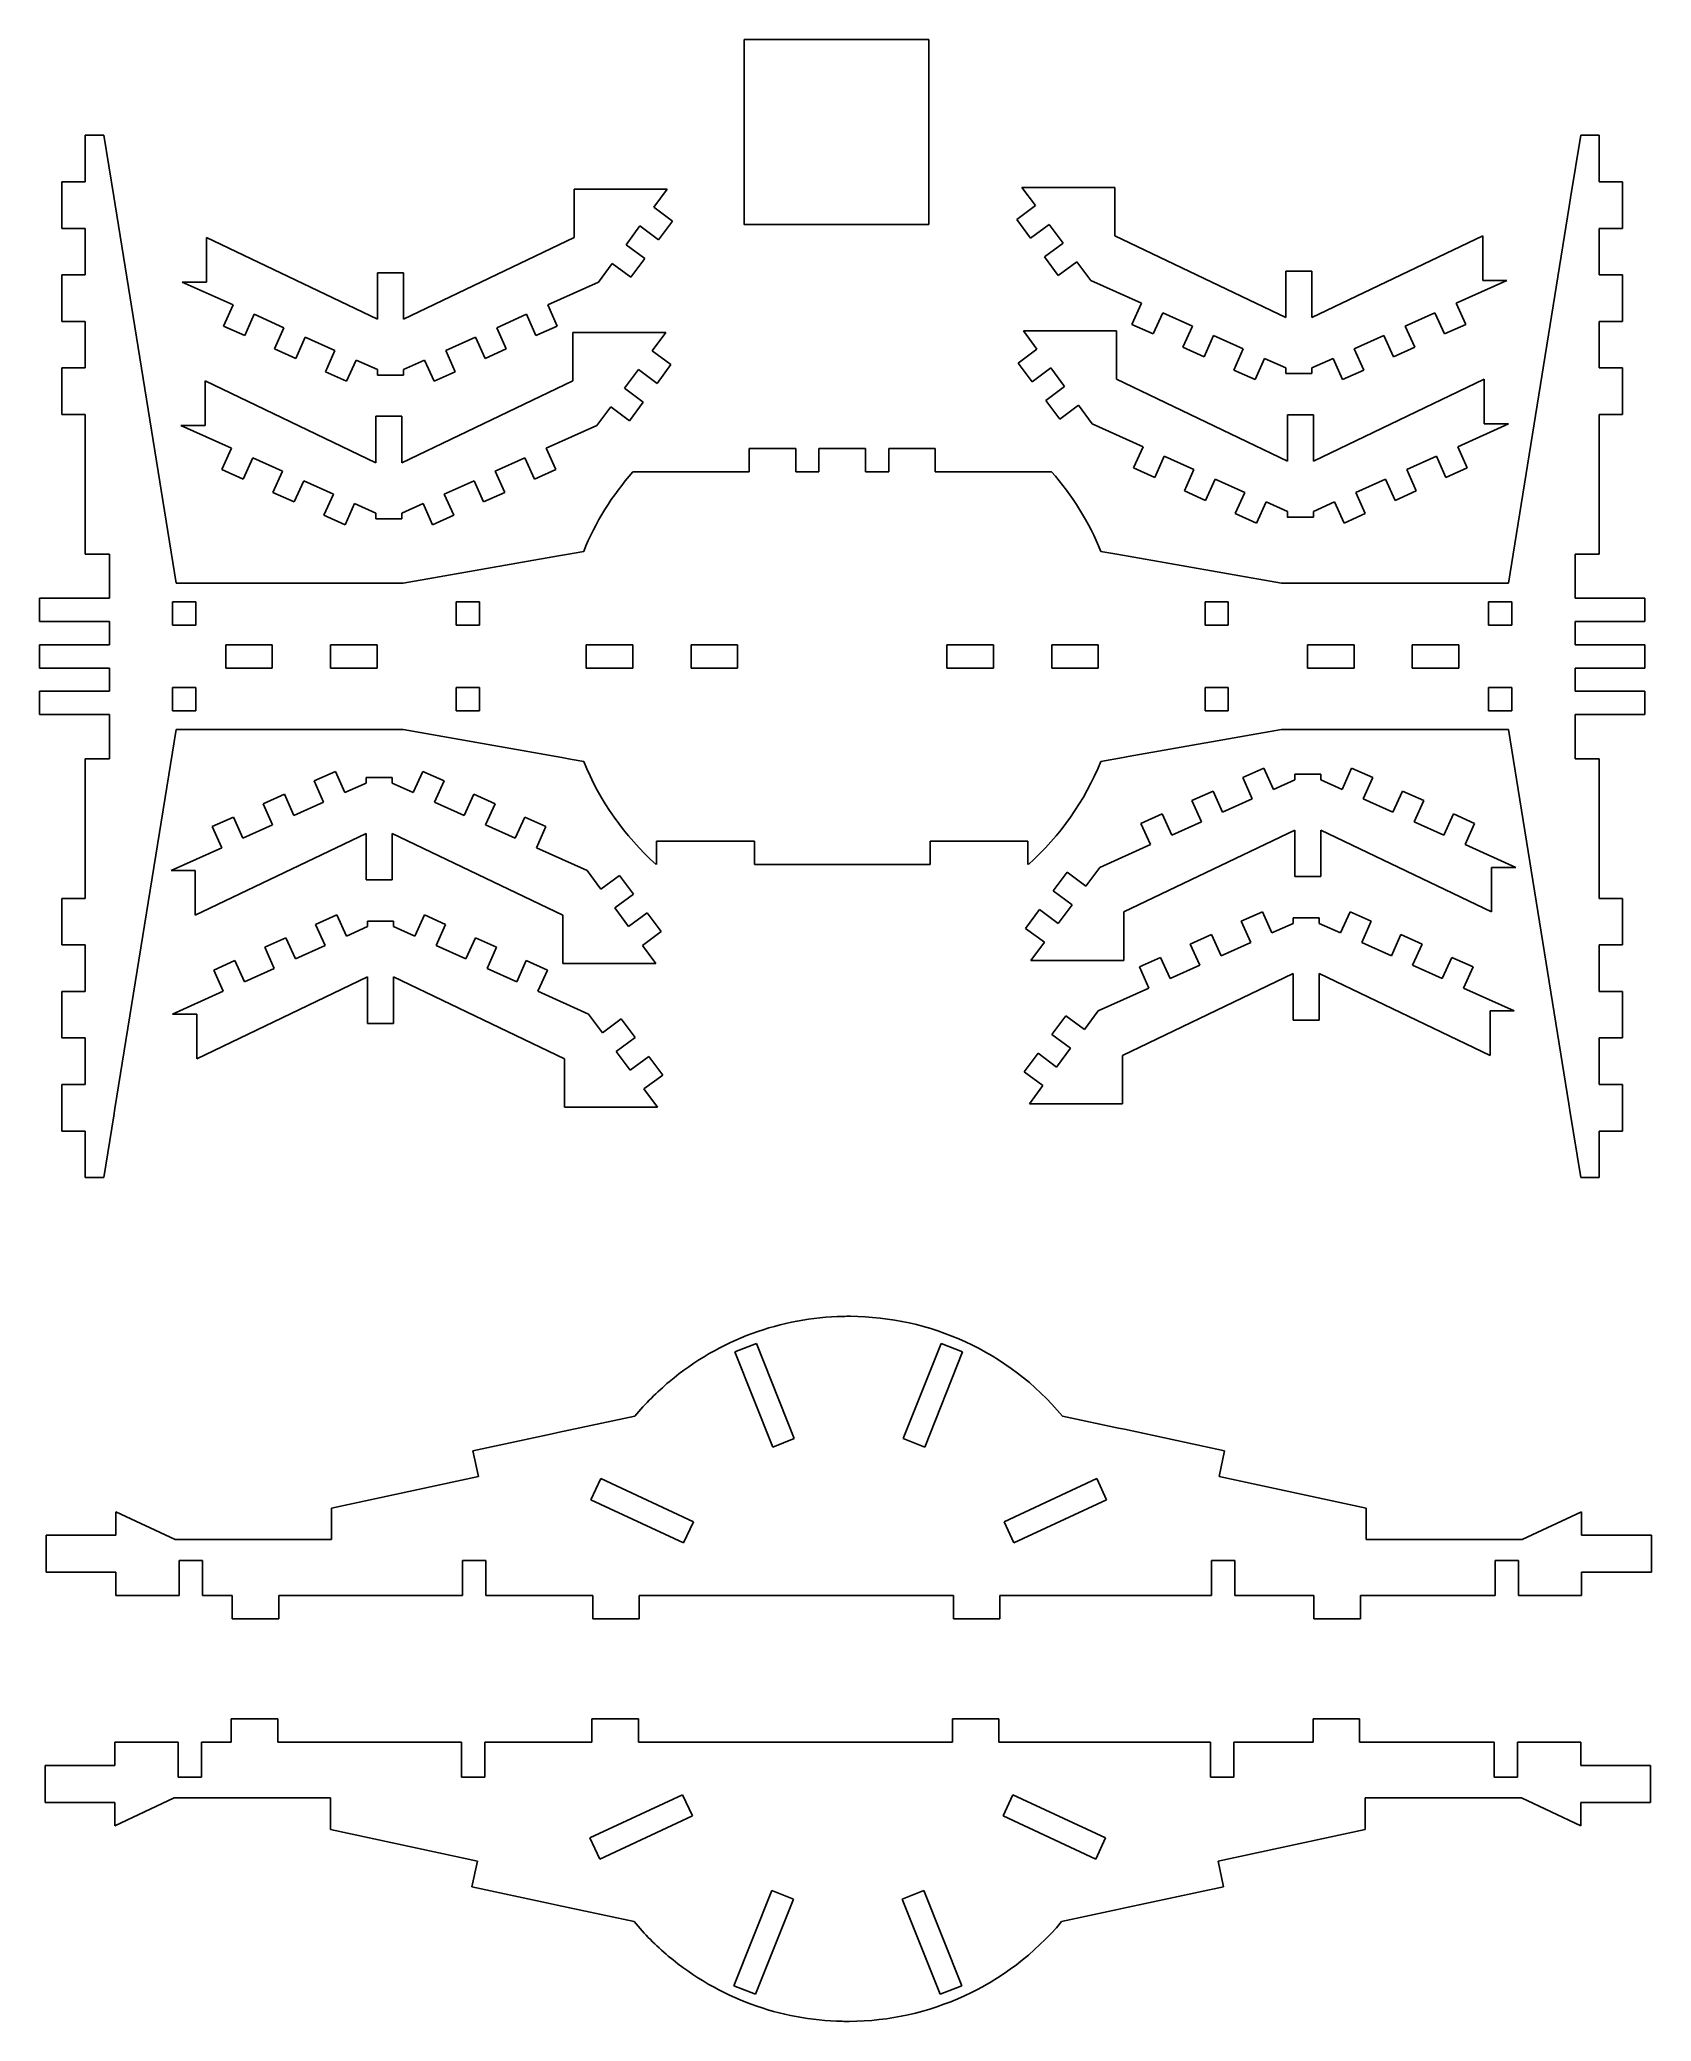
# Model space of a CAD drawing. Header units: inches. Extents: x -20 to 178, y -18 to 225.
import ezdxf

# ---------------------------------------------------------------- set-up
doc = ezdxf.new("R2010")
doc.units = ezdxf.units.IN
doc.header["$MEASUREMENT"] = 0
doc.layers.add('svg16143', color=7, linetype='Continuous')

# ---------------------------------------------------------------- blocks, each defined once
blk = doc.blocks.new('block 3')
at = {"layer": 'svg16143', "color": 7, "lineweight": 25, "true_color": 0xffffff}
for points in [[(90.83, 723.26), (86.18, 723.26)], [(94.71, 723.26), (90.83, 723.26)], [(98.78, 723.26), (94.71, 723.26)]]:
    blk.add_lwpolyline(points, dxfattribs=at)
blk = doc.blocks.new('block 4')
at = {"layer": 'svg16143', "color": 7, "lineweight": 25, "true_color": 0xffffff}
for points in [[(90.1, 653.86), (85.44, 653.86)], [(93.97, 653.86), (90.1, 653.86)], [(98.04, 653.86), (93.97, 653.86)]]:
    blk.add_lwpolyline(points, dxfattribs=at)
blk = doc.blocks.new('block 5')
at = {"layer": 'svg16143', "color": 7, "lineweight": 25, "true_color": 0xffffff}
for points in [[(525.59, 724.05), (529.66, 724.05)], [(529.66, 724.05), (533.54, 724.05)], [(533.54, 724.05), (538.19, 724.05)]]:
    blk.add_lwpolyline(points, dxfattribs=at)
blk = doc.blocks.new('block 6')
at = {"layer": 'svg16143', "color": 7, "lineweight": 25, "true_color": 0xffffff}
for points in [[(526.33, 654.65), (530.4, 654.65)], [(530.4, 654.65), (534.27, 654.65)], [(534.27, 654.65), (538.93, 654.65)]]:
    blk.add_lwpolyline(points, dxfattribs=at)
blk = doc.blocks.new('block 7')
at = {"layer": 'svg16143', "color": 7, "lineweight": 25, "true_color": 0xffffff}
for points in [[(86.12, 459.3), (81.47, 459.3)], [(89.99, 459.3), (86.12, 459.3)], [(94.07, 459.3), (89.99, 459.3)]]:
    blk.add_lwpolyline(points, dxfattribs=at)
blk = doc.blocks.new('block 8')
at = {"layer": 'svg16143', "color": 7, "lineweight": 25, "true_color": 0xffffff}
for points in [[(85.38, 528.71), (80.73, 528.71)], [(89.25, 528.71), (85.38, 528.71)], [(93.33, 528.71), (89.25, 528.71)]]:
    blk.add_lwpolyline(points, dxfattribs=at)
blk = doc.blocks.new('block 9')
at = {"layer": 'svg16143', "color": 7, "lineweight": 25, "true_color": 0xffffff}
for points in [[(529.18, 460.84), (533.25, 460.84)], [(533.25, 460.84), (537.13, 460.84)], [(537.13, 460.84), (541.78, 460.84)]]:
    blk.add_lwpolyline(points, dxfattribs=at)
blk = doc.blocks.new('block 10')
at = {"layer": 'svg16143', "color": 7, "lineweight": 25, "true_color": 0xffffff}
for points in [[(529.92, 530.25), (533.99, 530.25)], [(533.99, 530.25), (537.87, 530.25)], [(537.87, 530.25), (542.52, 530.25)]]:
    blk.add_lwpolyline(points, dxfattribs=at)

msp = doc.modelspace()

# ---------------------------------------------------------------- linework, layer by layer
at = {"layer": 'svg16143'}
for points in [[(66.94, 224.92), (89.63, 224.92), (89.63, 202.23), (66.94, 202.23), (66.94, 224.92)], [(-14, 213.17), (-14, 207.46)], [(-11.71, 213.17), (-14, 213.17)], [(-10.5, 205.66), (-11.71, 213.17)], [(168.49, 205.48), (169.73, 213.17)], [(169.73, 213.17), (172.02, 213.17)], [(172.02, 213.17), (172.02, 207.46)], [(-16.86, 207.46), (-16.86, 201.74)], [(-14, 207.46), (-16.86, 207.46)], [(172.02, 207.46), (174.88, 207.46)], [(174.88, 207.46), (174.88, 201.74)], [(-10.33, 204.62), (-10.5, 205.66)], [(-2.83, 158.14), (-10.33, 204.62)], [(46.08, 200.63), (46.08, 206.57)], [(46.08, 206.57), (50.7, 206.57)], [(50.7, 206.57), (51.72, 206.57)], [(51.72, 206.57), (57.51, 206.57)], [(57.51, 206.57), (55.85, 204.33)], [(102.74, 204.53), (100.45, 202.83)], [(101.08, 206.77), (102.74, 204.53)], [(106.87, 206.77), (101.08, 206.77)], [(107.89, 206.77), (106.87, 206.77)], [(112.51, 206.77), (107.89, 206.77)], [(112.51, 200.82), (112.51, 206.77)], [(168.32, 204.42), (168.49, 205.48)], [(54.15, 202.03), (52.45, 199.73)], [(54.15, 202.03), (56.44, 200.33)], [(55.85, 204.33), (58.14, 202.63)], [(58.14, 202.63), (56.44, 200.33)], [(100.45, 202.83), (102.14, 200.53)], [(104.44, 202.23), (102.14, 200.53)], [(104.44, 202.23), (106.14, 199.93)], [(160.85, 158.14), (168.32, 204.42)], [(-14, 201.74), (-16.86, 201.74)], [(-14, 201.74), (-14, 196.03)], [(0.9, 198.79), (0.9, 200.63)], [(0.9, 200.63), (21.89, 190.57)], [(25.09, 190.57), (46.08, 200.63)], [(52.45, 199.73), (54.75, 198.03)], [(106.14, 199.93), (103.84, 198.23)], [(133.5, 190.77), (112.51, 200.82)], [(157.69, 200.82), (136.7, 190.77)], [(157.69, 198.99), (157.69, 200.82)], [(172.02, 201.74), (174.88, 201.74)], [(172.02, 201.74), (172.02, 196.03)], [(0.9, 197.88), (0.9, 198.79)], [(0.9, 195.14), (0.9, 197.88)], [(50.75, 197.44), (49.05, 195.14)], [(50.75, 197.44), (53.05, 195.74)], [(54.75, 198.03), (53.05, 195.74)], [(103.84, 198.23), (105.54, 195.94)], [(107.84, 197.64), (105.54, 195.94)], [(107.84, 197.64), (109.54, 195.34)], [(157.69, 198.08), (157.69, 198.99)], [(157.69, 195.34), (157.69, 198.08)], [(-16.86, 196.03), (-16.86, 190.31)], [(-14, 196.03), (-16.86, 196.03)], [(4.16, 192.35), (-2.07, 195.14)], [(-2.07, 195.14), (0.9, 195.14)], [(21.89, 190.57), (21.89, 196.28)], [(21.89, 196.28), (25.09, 196.28)], [(25.09, 196.28), (25.09, 190.57)], [(49.05, 195.14), (42.82, 192.35)], [(109.54, 195.34), (115.77, 192.55)], [(133.5, 196.48), (133.5, 190.77)], [(136.7, 196.48), (133.5, 196.48)], [(136.7, 190.77), (136.7, 196.48)], [(154.43, 192.55), (160.66, 195.34)], [(160.66, 195.34), (157.69, 195.34)], [(172.02, 196.03), (174.88, 196.03)], [(174.88, 196.03), (174.88, 190.31)], [(4.16, 192.35), (2.99, 189.74)], [(42.82, 192.35), (43.99, 189.74)], [(115.77, 192.55), (114.6, 189.94)], [(154.43, 192.55), (155.6, 189.94)], [(-14, 190.31), (-16.86, 190.31)], [(-14, 190.31), (-14, 184.6)], [(6.77, 191.18), (5.6, 188.57)], [(10.42, 189.54), (6.77, 191.18)], [(40.21, 191.18), (36.56, 189.54)], [(40.21, 191.18), (41.38, 188.57)], [(114.6, 189.94), (117.21, 188.77)], [(118.38, 191.38), (117.21, 188.77)], [(118.38, 191.38), (122.03, 189.74)], [(148.17, 189.74), (151.82, 191.38)], [(151.82, 191.38), (152.99, 188.77)], [(152.99, 188.77), (155.6, 189.94)], [(172.02, 190.31), (174.88, 190.31)], [(172.02, 190.31), (172.02, 184.6)], [(5.6, 188.57), (2.99, 189.74)], [(10.42, 189.54), (9.25, 186.93)], [(13.03, 188.37), (11.86, 185.76)], [(16.68, 186.73), (13.03, 188.37)], [(33.96, 188.37), (30.31, 186.73)], [(33.96, 188.37), (35.12, 185.76)], [(36.56, 189.54), (37.73, 186.93)], [(43.99, 189.74), (41.38, 188.57)], [(45.89, 183), (45.89, 188.94)], [(45.89, 188.94), (50.51, 188.94)], [(50.51, 188.94), (51.53, 188.94)], [(51.53, 188.94), (57.32, 188.94)], [(57.32, 188.94), (55.66, 186.7)], [(101.27, 189.14), (102.93, 186.9)], [(107.06, 189.14), (101.27, 189.14)], [(108.08, 189.14), (107.06, 189.14)], [(112.7, 189.14), (108.08, 189.14)], [(112.7, 183.2), (112.7, 189.14)], [(122.03, 189.74), (120.86, 187.13)], [(124.63, 188.57), (123.47, 185.96)], [(124.63, 188.57), (128.28, 186.93)], [(141.91, 186.93), (145.56, 188.57)], [(145.56, 188.57), (146.73, 185.96)], [(148.17, 189.74), (149.34, 187.13)], [(11.86, 185.76), (9.25, 186.93)], [(16.68, 186.73), (15.51, 184.13)], [(19.28, 185.56), (18.11, 182.96)], [(21.89, 184.39), (19.28, 185.56)], [(27.7, 185.56), (25.09, 184.39)], [(27.7, 185.56), (28.87, 182.96)], [(30.31, 186.73), (31.47, 184.13)], [(37.73, 186.93), (35.12, 185.76)], [(55.66, 186.7), (57.96, 185)], [(57.96, 185), (56.26, 182.7)], [(102.93, 186.9), (100.63, 185.2)], [(100.63, 185.2), (102.33, 182.9)], [(120.86, 187.13), (123.47, 185.96)], [(128.28, 186.93), (127.12, 184.33)], [(130.89, 185.76), (129.72, 183.16)], [(130.89, 185.76), (133.5, 184.59)], [(136.7, 184.59), (139.31, 185.76)], [(139.31, 185.76), (140.48, 183.16)], [(141.91, 186.93), (143.08, 184.33)], [(146.73, 185.96), (149.34, 187.13)], [(-16.86, 184.6), (-16.86, 178.88)], [(-14, 184.6), (-16.86, 184.6)], [(0.72, 181.16), (0.72, 183)], [(0.72, 183), (21.7, 172.94)], [(18.11, 182.96), (15.51, 184.13)], [(21.89, 183.71), (21.89, 184.39)], [(24.9, 172.94), (45.89, 183)], [(25.09, 184.39), (25.09, 183.71)], [(31.47, 184.13), (28.87, 182.96)], [(53.96, 184.4), (52.26, 182.1)], [(53.96, 184.4), (56.26, 182.7)], [(104.63, 184.6), (102.33, 182.9)], [(104.63, 184.6), (106.33, 182.3)], [(133.69, 173.14), (112.7, 183.2)], [(127.12, 184.33), (129.72, 183.16)], [(133.5, 184.59), (133.5, 183.91)], [(136.7, 183.91), (136.7, 184.59)], [(157.87, 183.2), (136.89, 173.14)], [(140.48, 183.16), (143.08, 184.33)], [(157.87, 181.36), (157.87, 183.2)], [(172.02, 184.6), (174.88, 184.6)], [(174.88, 184.6), (174.88, 178.88)], [(0.72, 180.25), (0.72, 181.16)], [(0.72, 177.51), (0.72, 180.25)], [(52.26, 182.1), (54.56, 180.4)], [(54.56, 180.4), (52.86, 178.11)], [(106.33, 182.3), (104.03, 180.6)], [(104.03, 180.6), (105.73, 178.31)], [(157.87, 180.45), (157.87, 181.36)], [(157.87, 177.71), (157.87, 180.45)], [(-14, 178.88), (-16.86, 178.88)], [(-14, 178.88), (-14, 171.23)], [(21.7, 172.94), (21.7, 178.65)], [(21.7, 178.65), (24.9, 178.65)], [(24.9, 178.65), (24.9, 172.94)], [(50.56, 179.81), (48.86, 177.51)], [(50.56, 179.81), (52.86, 178.11)], [(108.03, 180.01), (105.73, 178.31)], [(108.03, 180.01), (109.73, 177.71)], [(109.73, 177.71), (115.96, 174.92)], [(133.69, 178.85), (133.69, 173.14)], [(136.89, 178.85), (133.69, 178.85)], [(136.89, 173.14), (136.89, 178.85)], [(154.62, 174.92), (160.85, 177.71)], [(160.85, 177.71), (157.87, 177.71)], [(172.02, 178.88), (174.88, 178.88)], [(172.02, 178.88), (172.02, 171)], [(3.97, 174.72), (-2.26, 177.51)], [(-2.26, 177.51), (0.72, 177.51)], [(48.86, 177.51), (42.63, 174.72)], [(3.97, 174.72), (2.8, 172.11)], [(6.58, 173.55), (5.41, 170.94)], [(10.23, 171.91), (6.58, 173.55)], [(40.03, 173.55), (36.38, 171.91)], [(40.03, 173.55), (41.19, 170.94)], [(42.63, 174.72), (43.8, 172.11)], [(67.58, 171.84), (67.58, 174.7)], [(67.58, 174.7), (73.29, 174.7)], [(73.29, 171.84), (73.29, 174.7)], [(76.15, 171.84), (76.15, 174.7)], [(76.15, 174.7), (78.74, 174.7)], [(78.74, 174.7), (79.76, 174.7)], [(79.76, 174.7), (81.87, 174.7)], [(81.87, 171.84), (81.87, 174.7)], [(84.72, 171.84), (84.72, 174.7)], [(84.72, 174.7), (90.44, 174.7)], [(90.44, 171.84), (90.44, 174.7)], [(115.96, 174.92), (114.79, 172.31)], [(118.56, 173.75), (117.4, 171.14)], [(118.56, 173.75), (122.21, 172.11)], [(148.36, 172.11), (152.01, 173.75)], [(152.01, 173.75), (153.18, 171.14)], [(154.62, 174.92), (155.79, 172.31)], [(-14, 171.23), (-14, 170.01)], [(5.41, 170.94), (2.8, 172.11)], [(10.23, 171.91), (9.06, 169.3)], [(12.84, 170.74), (11.67, 168.13)], [(16.49, 169.1), (12.84, 170.74)], [(33.77, 170.74), (30.12, 169.1)], [(33.77, 170.74), (34.94, 168.13)], [(36.38, 171.91), (37.54, 169.3)], [(43.8, 172.11), (41.19, 170.94)], [(67.58, 171.84), (53.29, 171.84)], [(76.15, 171.84), (73.29, 171.84)], [(84.72, 171.84), (81.87, 171.84)], [(104.73, 171.84), (90.44, 171.84)], [(114.79, 172.31), (117.4, 171.14)], [(122.21, 172.11), (121.05, 169.5)], [(124.82, 170.94), (123.65, 168.33)], [(124.82, 170.94), (128.47, 169.3)], [(142.1, 169.3), (145.75, 170.94)], [(145.75, 170.94), (146.92, 168.33)], [(148.36, 172.11), (149.53, 169.5)], [(153.18, 171.14), (155.79, 172.31)], [(172.02, 171), (172.02, 170.21)], [(-14, 170.01), (-14, 161.74)], [(11.67, 168.13), (9.06, 169.3)], [(16.49, 169.1), (15.32, 166.5)], [(30.12, 169.1), (31.29, 166.5)], [(37.54, 169.3), (34.94, 168.13)], [(121.05, 169.5), (123.65, 168.33)], [(128.47, 169.3), (127.3, 166.7)], [(131.08, 168.13), (129.91, 165.53)], [(131.08, 168.13), (133.69, 166.97)], [(136.89, 166.97), (139.49, 168.13)], [(139.49, 168.13), (140.66, 165.53)], [(142.1, 169.3), (143.27, 166.7)], [(146.92, 168.33), (149.53, 169.5)], [(172.02, 170.21), (172.02, 161.74)], [(17.93, 165.33), (15.32, 166.5)], [(19.1, 167.94), (17.93, 165.33)], [(21.7, 166.77), (19.1, 167.94)], [(21.7, 166.08), (21.7, 166.77)], [(27.51, 167.94), (24.9, 166.77)], [(24.9, 166.77), (24.9, 166.08)], [(27.51, 167.94), (28.68, 165.33)], [(31.29, 166.5), (28.68, 165.33)], [(127.3, 166.7), (129.91, 165.53)], [(133.69, 166.97), (133.69, 166.28)], [(136.89, 166.28), (136.89, 166.97)], [(140.66, 165.53), (143.27, 166.7)], [(-14, 161.74), (-11.03, 161.74)], [(-11.03, 161.74), (-11.03, 156.31)], [(44.15, 161.51), (25.06, 158.14)], [(45.12, 161.68), (44.15, 161.51)], [(47.24, 162.06), (45.12, 161.68)], [(110.78, 162.06), (112.75, 161.71)], [(112.75, 161.71), (113.44, 161.59)], [(113.44, 161.59), (132.96, 158.14)], [(172.02, 161.74), (169.05, 161.74)], [(169.05, 156.31), (169.05, 161.74)], [(-19.6, 153.45), (-19.6, 156.31)], [(-11.03, 156.31), (-19.6, 156.31)], [(-3.26, 155.85), (-3.26, 152.99)], [(-0.4, 155.85), (-3.26, 155.85)], [(25.06, 158.14), (-2.83, 158.14)], [(-0.4, 155.85), (-0.4, 152.99)], [(31.58, 155.85), (31.58, 152.99)], [(34.43, 155.85), (31.58, 155.85)], [(34.43, 155.85), (34.43, 152.99)], [(123.59, 155.85), (126.44, 155.85)], [(123.59, 155.85), (123.59, 152.99)], [(126.44, 155.85), (126.44, 152.99)], [(132.96, 158.14), (160.85, 158.14)], [(158.42, 155.85), (161.27, 155.85)], [(158.42, 155.85), (158.42, 152.99)], [(161.27, 155.85), (161.27, 152.99)], [(169.05, 156.31), (177.62, 156.31)], [(177.62, 153.45), (177.62, 156.31)], [(-11.03, 153.45), (-19.6, 153.45)], [(-11.03, 153.45), (-11.03, 150.59)], [(169.05, 153.45), (177.62, 153.45)], [(169.05, 150.59), (169.05, 153.45)], [(-3.26, 152.99), (-0.4, 152.99)], [(31.58, 152.99), (34.43, 152.99)], [(126.44, 152.99), (123.59, 152.99)], [(161.27, 152.99), (158.42, 152.99)], [(-19.6, 147.73), (-19.6, 150.59)], [(-11.03, 150.59), (-19.6, 150.59)], [(3.26, 147.73), (3.26, 150.59)], [(3.26, 150.59), (8.97, 150.59)], [(8.97, 150.59), (8.97, 147.73)], [(16.14, 150.59), (16.14, 147.73)], [(21.85, 150.59), (16.14, 150.59)], [(21.85, 147.73), (21.85, 150.59)], [(47.56, 147.73), (47.56, 150.59)], [(47.56, 150.59), (53.28, 150.59)], [(53.28, 150.59), (53.28, 147.73)], [(60.44, 150.59), (60.44, 147.73)], [(66.15, 150.59), (60.44, 150.59)], [(66.15, 147.73), (66.15, 150.59)], [(91.86, 150.59), (97.58, 150.59)], [(91.86, 147.73), (91.86, 150.59)], [(97.58, 150.59), (97.58, 147.73)], [(110.46, 150.59), (104.74, 150.59)], [(104.74, 150.59), (104.74, 147.73)], [(110.46, 147.73), (110.46, 150.59)], [(136.17, 150.59), (141.88, 150.59)], [(136.17, 147.73), (136.17, 150.59)], [(141.88, 150.59), (141.88, 147.73)], [(154.76, 150.59), (149.04, 150.59)], [(149.04, 150.59), (149.04, 147.73)], [(154.76, 147.73), (154.76, 150.59)], [(169.05, 150.59), (177.62, 150.59)], [(177.62, 147.73), (177.62, 150.59)], [(-11.03, 147.73), (-19.6, 147.73)], [(-11.03, 147.73), (-11.03, 144.88)], [(3.26, 147.73), (8.97, 147.73)], [(21.85, 147.73), (16.14, 147.73)], [(47.56, 147.73), (53.28, 147.73)], [(66.15, 147.73), (60.44, 147.73)], [(91.86, 147.73), (97.58, 147.73)], [(110.46, 147.73), (104.74, 147.73)], [(136.17, 147.73), (141.88, 147.73)], [(154.76, 147.73), (149.04, 147.73)], [(169.05, 147.73), (177.62, 147.73)], [(169.05, 144.88), (169.05, 147.73)], [(-19.6, 142.02), (-19.6, 144.88)], [(-11.03, 144.88), (-19.6, 144.88)], [(-3.26, 145.33), (-3.26, 142.48)], [(-3.26, 145.33), (-0.4, 145.33)], [(-0.4, 145.33), (-0.4, 142.48)], [(31.58, 145.33), (31.58, 142.48)], [(31.58, 145.33), (34.43, 145.33)], [(34.43, 145.33), (34.43, 142.48)], [(126.44, 145.33), (123.59, 145.33)], [(123.59, 145.33), (123.59, 142.48)], [(126.44, 145.33), (126.44, 142.48)], [(161.27, 145.33), (158.42, 145.33)], [(158.42, 145.33), (158.42, 142.48)], [(161.27, 145.33), (161.27, 142.48)], [(169.05, 144.88), (177.62, 144.88)], [(177.62, 142.02), (177.62, 144.88)], [(-11.03, 142.02), (-19.6, 142.02)], [(-11.03, 142.02), (-11.03, 136.59)], [(-0.4, 142.48), (-3.26, 142.48)], [(34.43, 142.48), (31.58, 142.48)], [(123.59, 142.48), (126.44, 142.48)], [(158.42, 142.48), (161.27, 142.48)], [(169.05, 142.02), (177.62, 142.02)], [(169.05, 136.59), (169.05, 142.02)], [(-10.35, 93.63), (-2.83, 140.19)], [(-2.83, 140.19), (25.06, 140.19)], [(25.06, 140.19), (44.57, 136.74)], [(132.96, 140.19), (114.14, 136.86)], [(160.85, 140.19), (132.96, 140.19)], [(168.27, 94.22), (160.85, 140.19)], [(-14, 136.59), (-14, 130.68)], [(-11.03, 136.59), (-14, 136.59)], [(44.57, 136.74), (45.6, 136.56)], [(45.6, 136.56), (47.24, 136.27)], [(113.54, 136.76), (110.78, 136.27)], [(114.14, 136.86), (113.54, 136.76)], [(169.05, 136.59), (172.02, 136.59)], [(172.02, 136.59), (172.02, 129.57)], [(16.73, 135.04), (14.12, 133.87)], [(15.29, 131.27), (14.12, 133.87)], [(17.9, 132.44), (16.73, 135.04)], [(20.5, 134.29), (20.5, 133.61)], [(23.71, 133.61), (23.71, 134.29)], [(26.31, 132.44), (27.48, 135.04)], [(30.09, 133.87), (27.48, 135.04)], [(28.92, 131.27), (30.09, 133.87)], [(128.22, 134.27), (130.82, 135.43)], [(129.38, 131.66), (128.22, 134.27)], [(131.99, 132.83), (130.82, 135.43)], [(131.99, 132.83), (134.6, 134)], [(134.6, 134), (134.6, 134.68)], [(137.8, 134.68), (137.8, 134)], [(137.8, 134), (140.41, 132.83)], [(140.41, 132.83), (141.58, 135.43)], [(141.58, 135.43), (144.18, 134.27)], [(143.01, 131.66), (144.18, 134.27)], [(10.47, 132.24), (7.86, 131.07)], [(11.64, 129.63), (10.47, 132.24)], [(20.5, 133.61), (17.9, 132.44)], [(26.31, 132.44), (23.71, 133.61)], [(32.57, 129.63), (33.74, 132.24)], [(36.35, 131.07), (33.74, 132.24)], [(121.96, 131.46), (124.57, 132.63)], [(123.13, 128.85), (121.96, 131.46)], [(125.73, 130.02), (124.57, 132.63)], [(125.73, 130.02), (129.38, 131.66)], [(143.01, 131.66), (146.66, 130.02)], [(146.66, 130.02), (147.83, 132.63)], [(147.83, 132.63), (150.44, 131.46)], [(149.27, 128.85), (150.44, 131.46)], [(-14, 130.68), (-14, 129.53)], [(-14, 129.53), (-14, 119.44)], [(4.21, 129.43), (1.61, 128.26)], [(5.38, 126.82), (4.21, 129.43)], [(9.03, 128.46), (7.86, 131.07)], [(15.29, 131.27), (11.64, 129.63)], [(32.57, 129.63), (28.92, 131.27)], [(35.18, 128.46), (36.35, 131.07)], [(38.83, 126.82), (40, 129.43)], [(42.6, 128.26), (40, 129.43)], [(115.7, 128.65), (118.31, 129.82)], [(119.48, 127.21), (118.31, 129.82)], [(152.92, 127.21), (154.09, 129.82)], [(154.09, 129.82), (156.7, 128.65)], [(172.02, 129.57), (172.02, 128.9)], [(-0.48, 117.37), (20.5, 127.43)], [(2.77, 125.65), (1.61, 128.26)], [(9.03, 128.46), (5.38, 126.82)], [(20.5, 127.43), (20.5, 121.72)], [(23.71, 121.72), (23.71, 127.43)], [(23.71, 127.43), (44.69, 117.37)], [(38.83, 126.82), (35.18, 128.46)], [(41.43, 125.65), (42.6, 128.26)], [(134.6, 127.82), (113.61, 117.77)], [(116.87, 126.05), (115.7, 128.65)], [(119.48, 127.21), (123.13, 128.85)], [(134.6, 122.11), (134.6, 127.82)], [(137.8, 127.82), (137.8, 122.11)], [(158.79, 117.77), (137.8, 127.82)], [(149.27, 128.85), (152.92, 127.21)], [(155.53, 126.05), (156.7, 128.65)], [(172.02, 128.9), (172.02, 119.44)], [(2.77, 125.65), (-3.45, 122.86)], [(47.66, 122.86), (41.43, 125.65)], [(56.19, 126.46), (68.21, 126.46)], [(56.19, 126.46), (56.19, 123.6)], [(68.21, 123.6), (68.21, 126.46)], [(89.81, 126.46), (101.82, 126.46)], [(89.81, 123.6), (89.81, 126.46)], [(101.82, 126.46), (101.82, 123.6)], [(110.64, 123.25), (116.87, 126.05)], [(155.53, 126.05), (161.76, 123.25)], [(-3.45, 122.86), (-0.48, 122.86)], [(-0.48, 122.86), (-0.48, 120.12)], [(20.5, 121.72), (23.71, 121.72)], [(49.36, 120.56), (47.66, 122.86)], [(49.36, 120.56), (51.66, 122.26)], [(53.36, 119.97), (51.66, 122.26)], [(68.21, 123.6), (78.67, 123.6)], [(78.67, 123.6), (79.69, 123.6)], [(79.69, 123.6), (89.81, 123.6)], [(104.94, 120.36), (106.64, 122.66)], [(108.94, 120.96), (106.64, 122.66)], [(108.94, 120.96), (110.64, 123.25)], [(137.8, 122.11), (134.6, 122.11)], [(158.79, 123.25), (158.79, 120.52)], [(161.76, 123.25), (158.79, 123.25)], [(-16.86, 113.73), (-16.86, 119.44)], [(-14, 119.44), (-16.86, 119.44)], [(-0.48, 120.12), (-0.48, 119.21)], [(51.06, 118.27), (53.36, 119.97)], [(107.24, 118.66), (104.94, 120.36)], [(158.79, 120.52), (158.79, 119.6)], [(158.79, 119.6), (158.79, 117.77)], [(172.02, 119.44), (174.88, 119.44)], [(174.88, 113.73), (174.88, 119.44)], [(-0.48, 119.21), (-0.48, 117.37)], [(16.92, 117.41), (14.31, 116.25)], [(18.09, 114.81), (16.92, 117.41)], [(26.5, 114.81), (27.67, 117.41)], [(30.28, 116.25), (27.67, 117.41)], [(44.69, 117.37), (44.69, 111.43)], [(52.76, 115.97), (51.06, 118.27)], [(52.76, 115.97), (55.06, 117.67)], [(56.76, 115.37), (55.06, 117.67)], [(101.54, 115.76), (103.24, 118.06)], [(105.54, 116.36), (103.24, 118.06)], [(105.54, 116.36), (107.24, 118.66)], [(113.61, 117.77), (113.61, 111.82)], [(128.03, 116.64), (130.63, 117.81)], [(131.8, 115.2), (130.63, 117.81)], [(134.41, 116.37), (134.41, 117.05)], [(137.61, 117.05), (137.61, 116.37)], [(140.22, 115.2), (141.39, 117.81)], [(141.39, 117.81), (144, 116.64)], [(10.66, 114.61), (8.05, 113.44)], [(11.83, 112), (10.66, 114.61)], [(15.48, 113.64), (14.31, 116.25)], [(20.69, 115.98), (18.09, 114.81)], [(20.69, 116.66), (20.69, 115.98)], [(23.89, 115.98), (23.89, 116.66)], [(26.5, 114.81), (23.89, 115.98)], [(29.11, 113.64), (30.28, 116.25)], [(32.76, 112), (33.93, 114.61)], [(36.53, 113.44), (33.93, 114.61)], [(54.46, 113.67), (56.76, 115.37)], [(103.84, 114.06), (101.54, 115.76)], [(121.77, 113.83), (124.38, 115)], [(125.55, 112.39), (124.38, 115)], [(129.2, 114.03), (128.03, 116.64)], [(131.8, 115.2), (134.41, 116.37)], [(137.61, 116.37), (140.22, 115.2)], [(142.83, 114.03), (144, 116.64)], [(146.48, 112.39), (147.65, 115)], [(147.65, 115), (150.25, 113.83)], [(-14, 113.73), (-16.86, 113.73)], [(-14, 113.73), (-14, 108.01)], [(9.22, 110.83), (8.05, 113.44)], [(15.48, 113.64), (11.83, 112)], [(32.76, 112), (29.11, 113.64)], [(35.37, 110.83), (36.53, 113.44)], [(56.12, 111.43), (54.46, 113.67)], [(102.18, 111.82), (103.84, 114.06)], [(115.51, 111.02), (118.12, 112.19)], [(119.29, 109.59), (118.12, 112.19)], [(122.94, 111.22), (121.77, 113.83)], [(125.55, 112.39), (129.2, 114.03)], [(142.83, 114.03), (146.48, 112.39)], [(149.08, 111.22), (150.25, 113.83)], [(152.73, 109.59), (153.9, 112.19)], [(153.9, 112.19), (156.51, 111.02)], [(172.02, 113.73), (174.88, 113.73)], [(172.02, 113.73), (172.02, 108.01)], [(-0.29, 99.75), (20.69, 109.8)], [(4.4, 111.8), (1.79, 110.63)], [(2.96, 108.03), (1.79, 110.63)], [(5.57, 109.2), (4.4, 111.8)], [(9.22, 110.83), (5.57, 109.2)], [(20.69, 109.8), (20.69, 104.09)], [(23.89, 104.09), (23.89, 109.8)], [(23.89, 109.8), (44.88, 99.75)], [(39.02, 109.2), (35.37, 110.83)], [(39.02, 109.2), (40.18, 111.8)], [(42.79, 110.63), (40.18, 111.8)], [(41.62, 108.03), (42.79, 110.63)], [(44.69, 111.43), (49.32, 111.43)], [(49.32, 111.43), (50.33, 111.43)], [(50.33, 111.43), (56.12, 111.43)], [(107.97, 111.82), (102.18, 111.82)], [(108.99, 111.82), (107.97, 111.82)], [(113.61, 111.82), (108.99, 111.82)], [(134.41, 110.2), (113.43, 100.14)], [(116.68, 108.42), (115.51, 111.02)], [(119.29, 109.59), (122.94, 111.22)], [(134.41, 104.48), (134.41, 110.2)], [(137.61, 110.2), (137.61, 104.48)], [(158.6, 100.14), (137.61, 110.2)], [(149.08, 111.22), (152.73, 109.59)], [(155.34, 108.42), (156.51, 111.02)], [(-16.86, 102.3), (-16.86, 108.01)], [(-14, 108.01), (-16.86, 108.01)], [(2.96, 108.03), (-3.27, 105.23)], [(47.85, 105.23), (41.62, 108.03)], [(110.45, 105.62), (116.68, 108.42)], [(155.34, 108.42), (161.57, 105.62)], [(172.02, 108.01), (174.88, 108.01)], [(174.88, 102.3), (174.88, 108.01)], [(-3.27, 105.23), (-0.29, 105.23)], [(-0.29, 105.23), (-0.29, 102.5)], [(49.55, 102.94), (47.85, 105.23)], [(104.76, 102.73), (106.46, 105.03)], [(108.75, 103.33), (106.46, 105.03)], [(108.75, 103.33), (110.45, 105.62)], [(158.6, 105.62), (158.6, 102.89)], [(161.57, 105.62), (158.6, 105.62)], [(-14, 102.3), (-16.86, 102.3)], [(-14, 102.3), (-14, 96.58)], [(-0.29, 102.5), (-0.29, 101.58)], [(20.69, 104.09), (23.89, 104.09)], [(49.55, 102.94), (51.85, 104.64)], [(51.25, 100.64), (53.55, 102.34)], [(53.55, 102.34), (51.85, 104.64)], [(107.05, 101.03), (104.76, 102.73)], [(137.61, 104.48), (134.41, 104.48)], [(158.6, 102.89), (158.6, 101.97)], [(172.02, 102.3), (174.88, 102.3)], [(172.02, 102.3), (172.02, 96.58)], [(-0.29, 101.58), (-0.29, 99.75)], [(52.95, 98.34), (51.25, 100.64)], [(52.95, 98.34), (55.25, 100.04)], [(56.95, 97.74), (55.25, 100.04)], [(101.36, 98.14), (103.06, 100.43)], [(105.35, 98.73), (103.06, 100.43)], [(105.35, 98.73), (107.05, 101.03)], [(113.43, 100.14), (113.43, 94.19)], [(158.6, 101.97), (158.6, 100.14)], [(44.88, 99.75), (44.88, 93.8)], [(54.65, 96.04), (56.95, 97.74)], [(103.65, 96.44), (101.36, 98.14)], [(-16.86, 90.87), (-16.86, 96.58)], [(-14, 96.58), (-16.86, 96.58)], [(56.31, 93.8), (54.65, 96.04)], [(102, 94.19), (103.65, 96.44)], [(172.02, 96.58), (174.88, 96.58)], [(174.88, 90.87), (174.88, 96.58)], [(-11.71, 85.15), (-10.49, 92.74)], [(-10.49, 92.74), (-10.35, 93.63)], [(44.88, 93.8), (49.5, 93.8)], [(49.5, 93.8), (50.52, 93.8)], [(50.52, 93.8), (56.31, 93.8)], [(107.78, 94.19), (102, 94.19)], [(108.8, 94.19), (107.78, 94.19)], [(113.43, 94.19), (108.8, 94.19)], [(168.4, 93.39), (168.27, 94.22)], [(169.73, 85.15), (168.4, 93.39)], [(-14, 90.87), (-16.86, 90.87)], [(-14, 90.87), (-14, 85.15)], [(172.02, 90.87), (174.88, 90.87)], [(172.02, 90.87), (172.02, 85.15)], [(-14, 85.15), (-11.71, 85.15)], [(172.02, 85.15), (169.73, 85.15)], [(65.82, 63.73), (68.47, 64.78)], [(70.46, 52.05), (65.82, 63.73)], [(73.11, 53.1), (68.47, 64.78)], [(86.5, 53.1), (91.14, 64.78)], [(89.15, 52.05), (93.79, 63.73)], [(91.14, 64.78), (93.79, 63.73)], [(43.37, 53.67), (33.63, 51.58)], [(44.08, 53.83), (43.37, 53.67)], [(53.54, 55.86), (44.08, 53.83)], [(106.07, 55.86), (112.94, 54.39)], [(112.94, 54.39), (113.68, 54.23)], [(113.68, 54.23), (125.98, 51.58)], [(33.63, 51.58), (34.3, 48.45)], [(70.46, 52.05), (73.11, 53.1)], [(86.5, 53.1), (89.15, 52.05)], [(125.98, 51.58), (125.31, 48.45)], [(34.3, 48.45), (16.25, 44.56)], [(48.12, 45.59), (49.33, 48.18)], [(60.73, 42.86), (49.33, 48.18)], [(98.88, 42.86), (110.28, 48.18)], [(110.28, 48.18), (111.49, 45.59)], [(125.31, 48.45), (143.36, 44.56)], [(-10.23, 44.11), (-10.23, 41.25)], [(-2.95, 40.68), (-10.23, 44.11)], [(16.25, 44.56), (16.25, 40.68)], [(59.52, 40.27), (48.12, 45.59)], [(100.09, 40.27), (111.49, 45.59)], [(143.36, 44.56), (143.36, 40.68)], [(162.56, 40.68), (169.84, 44.11)], [(169.84, 41.25), (169.84, 44.11)], [(59.52, 40.27), (60.73, 42.86)], [(98.88, 42.86), (100.09, 40.27)], [(-18.8, 36.68), (-18.8, 41.25)], [(-10.23, 41.25), (-18.8, 41.25)], [(9.03, 40.68), (-2.95, 40.68)], [(9.82, 40.68), (9.03, 40.68)], [(16.25, 40.68), (9.82, 40.68)], [(143.36, 40.68), (148.1, 40.68)], [(148.1, 40.68), (148.82, 40.68)], [(148.82, 40.68), (162.56, 40.68)], [(169.84, 41.25), (178.41, 41.25)], [(178.41, 36.68), (178.41, 41.25)], [(-10.23, 36.68), (-18.8, 36.68)], [(-10.23, 36.68), (-10.23, 33.82)], [(-2.46, 33.82), (-2.46, 38.1)], [(-2.46, 38.1), (0.4, 38.1)], [(0.4, 33.82), (0.4, 38.1)], [(32.37, 33.82), (32.37, 38.1)], [(32.37, 38.1), (35.23, 38.1)], [(35.23, 33.82), (35.23, 38.1)], [(127.24, 38.1), (124.38, 38.1)], [(124.38, 33.82), (124.38, 38.1)], [(127.24, 33.82), (127.24, 38.1)], [(162.07, 38.1), (159.21, 38.1)], [(159.21, 33.82), (159.21, 38.1)], [(162.07, 33.82), (162.07, 38.1)], [(169.84, 36.68), (178.41, 36.68)], [(169.84, 33.82), (169.84, 36.68)], [(-10.23, 33.82), (-2.46, 33.82)], [(0.4, 33.82), (4.06, 33.82)], [(4.06, 33.82), (4.06, 30.96)], [(9.77, 33.82), (9.77, 30.96)], [(9.77, 33.82), (32.37, 33.82)], [(35.23, 33.82), (48.36, 33.82)], [(48.36, 33.82), (48.36, 30.96)], [(54.07, 33.82), (54.07, 30.96)], [(54.07, 33.82), (92.66, 33.82)], [(92.66, 33.82), (92.66, 30.96)], [(98.38, 33.82), (124.38, 33.82)], [(98.38, 33.82), (98.38, 30.96)], [(127.24, 33.82), (136.96, 33.82)], [(136.96, 33.82), (136.96, 30.96)], [(142.68, 33.82), (159.21, 33.82)], [(142.68, 33.82), (142.68, 30.96)], [(162.07, 33.82), (169.84, 33.82)], [(6.37, 30.96), (4.06, 30.96)], [(7.38, 30.96), (6.37, 30.96)], [(9.77, 30.96), (7.38, 30.96)], [(50.86, 30.96), (48.36, 30.96)], [(51.82, 30.96), (50.86, 30.96)], [(54.07, 30.96), (51.82, 30.96)], [(95.07, 30.96), (92.66, 30.96)], [(96.27, 30.96), (95.07, 30.96)], [(98.38, 30.96), (96.27, 30.96)], [(139.52, 30.96), (136.96, 30.96)], [(140.67, 30.96), (139.52, 30.96)], [(142.68, 30.96), (140.67, 30.96)], [(3.94, 15.81), (3.94, 18.66)], [(6.26, 18.66), (3.94, 18.66)], [(7.26, 18.66), (6.26, 18.66)], [(9.65, 18.66), (7.26, 18.66)], [(9.65, 15.81), (9.65, 18.66)], [(48.24, 15.81), (48.24, 18.66)], [(50.75, 18.66), (48.24, 18.66)], [(51.71, 18.66), (50.75, 18.66)], [(53.96, 18.66), (51.71, 18.66)], [(53.96, 15.81), (53.96, 18.66)], [(94.95, 18.66), (92.54, 18.66)], [(92.54, 15.81), (92.54, 18.66)], [(96.15, 18.66), (94.95, 18.66)], [(98.26, 18.66), (96.15, 18.66)], [(98.26, 15.81), (98.26, 18.66)], [(139.4, 18.66), (136.85, 18.66)], [(136.85, 15.81), (136.85, 18.66)], [(140.55, 18.66), (139.4, 18.66)], [(142.56, 18.66), (140.55, 18.66)], [(142.56, 15.81), (142.56, 18.66)], [(-10.35, 12.95), (-10.35, 15.81)], [(-10.35, 15.81), (-2.58, 15.81)], [(-2.58, 15.81), (-2.58, 11.52)], [(0.28, 15.81), (0.28, 11.52)], [(0.28, 15.81), (3.94, 15.81)], [(9.65, 15.81), (32.25, 15.81)], [(32.25, 15.81), (32.25, 11.52)], [(35.11, 15.81), (35.11, 11.52)], [(35.11, 15.81), (48.24, 15.81)], [(53.96, 15.81), (92.54, 15.81)], [(98.26, 15.81), (124.27, 15.81)], [(124.27, 15.81), (124.27, 11.52)], [(127.12, 15.81), (136.85, 15.81)], [(127.12, 15.81), (127.12, 11.52)], [(142.56, 15.81), (159.1, 15.81)], [(159.1, 15.81), (159.1, 11.52)], [(161.95, 15.81), (169.73, 15.81)], [(161.95, 15.81), (161.95, 11.52)], [(169.73, 15.81), (169.73, 12.95)], [(-18.92, 12.95), (-18.92, 8.38)], [(-10.35, 12.95), (-18.92, 12.95)], [(169.73, 12.95), (178.3, 12.95)], [(178.3, 12.95), (178.3, 8.38)], [(-2.58, 11.52), (0.28, 11.52)], [(32.25, 11.52), (35.11, 11.52)], [(127.12, 11.52), (124.27, 11.52)], [(161.95, 11.52), (159.1, 11.52)], [(-10.35, 8.38), (-18.92, 8.38)], [(-3.06, 8.95), (-10.35, 5.52)], [(-10.35, 5.52), (-10.35, 8.38)], [(8.92, 8.95), (-3.06, 8.95)], [(9.71, 8.95), (8.92, 8.95)], [(16.14, 8.95), (9.71, 8.95)], [(16.14, 5.06), (16.14, 8.95)], [(59.4, 9.35), (48.01, 4.04)], [(59.4, 9.35), (60.61, 6.76)], [(98.77, 6.76), (99.98, 9.35)], [(99.98, 9.35), (111.37, 4.04)], [(143.24, 8.95), (147.98, 8.95)], [(143.24, 5.06), (143.24, 8.95)], [(147.98, 8.95), (148.7, 8.95)], [(148.7, 8.95), (162.44, 8.95)], [(162.44, 8.95), (169.73, 5.52)], [(169.73, 8.38), (178.3, 8.38)], [(169.73, 8.38), (169.73, 5.52)], [(34.19, 1.17), (16.14, 5.06)], [(60.61, 6.76), (49.22, 1.45)], [(98.77, 6.76), (110.16, 1.45)], [(125.19, 1.17), (143.24, 5.06)], [(48.01, 4.04), (49.22, 1.45)], [(110.16, 1.45), (111.37, 4.04)], [(33.52, -1.95), (34.19, 1.17)], [(125.86, -1.95), (125.19, 1.17)], [(43.25, -4.05), (33.52, -1.95)], [(70.34, -2.42), (65.7, -14.11)], [(70.34, -2.42), (73, -3.48)], [(86.38, -3.48), (89.04, -2.42)], [(89.04, -2.42), (93.68, -14.11)], [(113.56, -4.6), (125.86, -1.95)], [(43.97, -4.2), (43.25, -4.05)], [(53.43, -6.24), (43.97, -4.2)], [(73, -3.48), (68.36, -15.16)], [(86.38, -3.48), (91.02, -15.16)], [(105.95, -6.24), (112.82, -4.76)], [(112.82, -4.76), (113.56, -4.6)], [(65.7, -14.11), (68.36, -15.16)], [(91.02, -15.16), (93.68, -14.11)]]:
    msp.add_lwpolyline(points, dxfattribs=at)
for points in [[(53.29, 171.84), (50.74, 168.95), (48.69, 165.64), (47.24, 162.06)], [(110.78, 162.06), (109.33, 165.64), (107.28, 168.95), (104.73, 171.84)], [(47.24, 136.27), (49.2, 131.42), (52.25, 127.09), (56.15, 123.6)], [(101.87, 123.6), (105.77, 127.09), (108.82, 131.42), (110.78, 136.27)], [(80.02, 68.11), (79.71, 68.11), (79.41, 68.11), (79.1, 68.1)], [(106.07, 55.86), (99.34, 63.88), (89.72, 68.04), (80.02, 68.11)], [(105.95, -6.24), (99.22, -14.26), (89.61, -18.42), (79.9, -18.49)], [(79.9, -18.49), (79.6, -18.49), (79.29, -18.49), (78.99, -18.48)]]:
    msp.add_open_spline(points, degree=3, dxfattribs=at)
for points in [[(79.1, 68.1), (71.55, 67.95), (64, 65.32), (57.76, 60.08), (56.23, 58.8), (54.82, 57.39), (53.54, 55.86)], [(78.99, -18.48), (71.44, -18.33), (63.88, -15.69), (57.64, -10.46), (56.12, -9.18), (54.71, -7.77), (53.43, -6.24)]]:
    msp.add_open_spline(points, degree=3, knots=[0, 0, 0, 0, 1, 1, 1, 2, 2, 2, 2], dxfattribs=at)

# ---------------------------------------------------------------- block references
at = {"layer": 'svg16143', "xscale": 0.254, "yscale": 0.254, "zscale": 0.254}
for name in ['block 3', 'block 5', 'block 4', 'block 6', 'block 8', 'block 10', 'block 9', 'block 7']:
    msp.add_blockref(name, (0, 0), dxfattribs=at)

doc.saveas('drawing.dxf')
